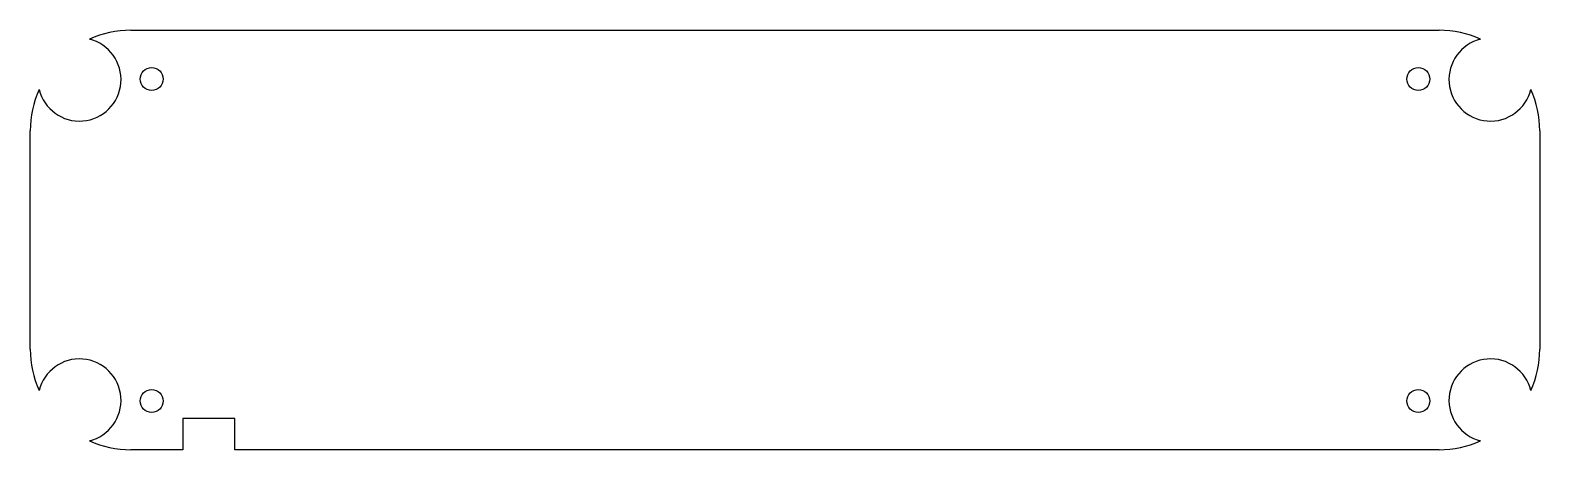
# Model space of a CAD drawing. Header units: millimetres. Extents: x -73 to 73, y -20 to 20.
import ezdxf

# ---------------------------------------------------------------- set-up
doc = ezdxf.new("R2010")
doc.units = ezdxf.units.MM
doc.layers.add('Edge.Cuts', color=7, linetype='Continuous')

msp = doc.modelspace()

# ---------------------------------------------------------------- linework, layer by layer
at = {"layer": 'Edge.Cuts'}
for p, q in [((-63, 20.2), (63, 20.2)), ((-72.7, -10.5), (-72.7, 10.5)), ((72.7, 10.5), (72.7, -10.5)), ((-53, -17.2), (-58, -17.2)), ((-58, -17.2), (-58, -20.2)), ((-53, -20.2), (-53, -17.2)), ((-58, -20.2), (-63, -20.2)), ((63, -20.2), (-53, -20.2))]:
    msp.add_line(p, q, dxfattribs=at)
for centre in [(-61, 15.5), (61, 15.5), (-61, -15.5), (61, -15.5)]:
    msp.add_circle(centre, 1.1, dxfattribs=at)
for centre, radius, start, end in [((-67.95, 15.45), 4, -166.2963, 76.2963), ((-63, 10.5), 9.7, 90, 114.3678), ((63, 10.5), 9.7, 65.6322, 90), ((67.95, 15.45), 4, 103.7037, 346.2963), ((-63, 10.5), 9.7, 155.6322, 180), ((63, 10.5), 9.7, 0, 24.3678), ((-63, -10.5), 9.7, 180, 204.3678), ((-67.95, -15.45), 4, -76.2963, 166.2963), ((67.95, -15.45), 4, 13.7037, 256.2963), ((63, -10.5), 9.7, 335.6322, 360), ((-63, -10.5), 9.7, 245.6322, 270), ((63, -10.5), 9.7, 270, 294.3678)]:
    msp.add_arc(centre, radius, start, end, dxfattribs=at)

doc.saveas('drawing.dxf')
